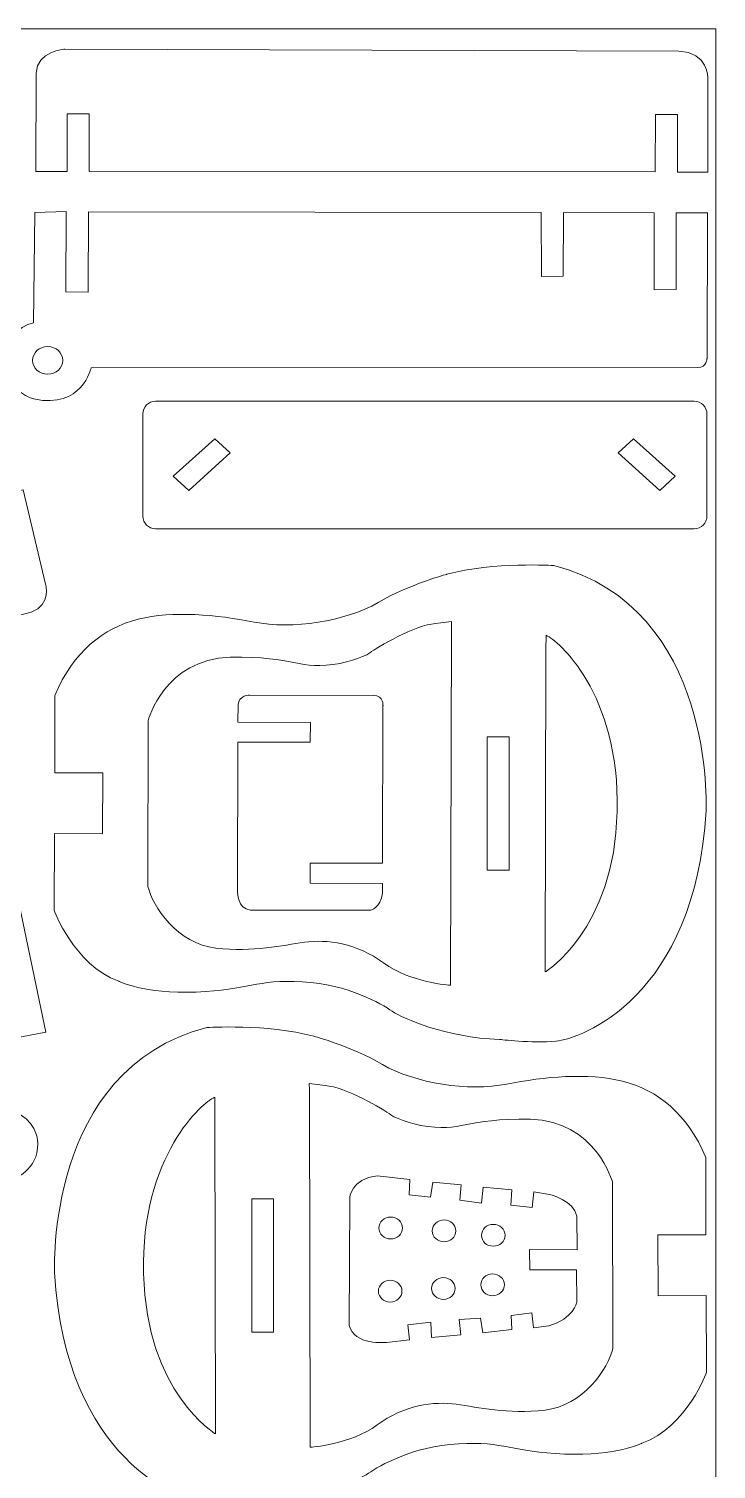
# Model space of a CAD drawing. Header units: millimetres. Extents: x -291 to 122, y -94 to 216.
# Drawn here: x 27.3 to 122.3, y 16.9 to 216.2 of the extents above; entities that cross this region are included whole.
import ezdxf

# ---------------------------------------------------------------- set-up
doc = ezdxf.new("R2010")
doc.units = ezdxf.units.MM
doc.header["$MEASUREMENT"] = 0
doc.layers.add('layer 1', color=7, linetype='Continuous')

msp = doc.modelspace()

# ---------------------------------------------------------------- linework, layer by layer
at = {"layer": 'layer 1', "color": 250, "lineweight": 20}
for points in [[(-82.7322, -94.1899), (122.2678, -94.1899), (122.2678, 216.1961), (-82.7322, 216.1961), (-82.7322, -94.1899)], [(90.634, 99.7937), (93.6608, 99.7937), (93.6608, 118.2343), (90.634, 118.2343), (90.634, 99.7937)], [(58.0791, 35.8783), (61.1059, 35.8783), (61.1059, 54.3189), (58.0791, 54.3189), (58.0791, 35.8783)]]:
    msp.add_lwpolyline(points, close=True, dxfattribs=at)
for centre, major_axis, ratio in [((29.8721, 170.3188), (2.0955, 0), 0.9110952), ((77.3008, 50.2881), (1.6298, 0), 0.92858019), ((84.6819, 49.8927), (1.6298, 0), 0.92858019), ((91.4806, 49.2872), (1.6298, 0), 0.92858019), ((91.3875, 42.4419), (1.6298, 0), 0.92858019), ((77.2311, 41.5571), (1.6298, 0), 0.92858019), ((84.5888, 41.9297), (1.6298, 0), 0.92858019)]:
    msp.add_ellipse(centre, major_axis=major_axis, ratio=ratio, dxfattribs=at)
for points, knots in [([(32.542, 196.4765), (32.542, 196.4765), (32.5652, 204.4396), (32.5652, 204.4396), (32.5652, 204.4396), (32.5652, 204.4396), (35.6155, 204.4164), (35.6155, 204.4164), (35.6155, 204.4164), (35.6155, 204.4164), (35.5923, 196.4765), (35.5923, 196.4765), (35.5923, 196.4765), (35.5923, 196.4765), (113.8704, 196.3949), (113.8704, 196.3949), (113.8704, 196.3949), (113.8704, 196.3949), (113.9112, 204.3226), (113.9112, 204.3226), (113.9112, 204.3226), (113.9112, 204.3226), (116.9441, 204.3399), (116.9441, 204.3399), (116.9441, 204.3399), (116.9441, 204.3399), (116.9435, 196.3767), (116.9435, 196.3767), (116.9435, 196.3767), (116.9435, 196.3767), (121.1346, 196.3651), (121.1346, 196.3651), (121.1346, 196.3651), (121.1346, 196.3651), (121.1582, 209.3629), (121.1582, 209.3629), (121.1582, 209.3629), (121.1582, 209.3629), (121.2751, 212.9255), (117.1306, 213.1117), (117.1306, 213.1117), (117.1306, 213.1117), (32.2629, 213.3914), (32.2629, 213.3914), (32.2629, 213.3914), (32.2629, 213.3914), (28.3277, 213.1353), (28.258, 210.0618), (28.258, 210.0618), (28.258, 210.0618), (28.2464, 196.4639), (28.2464, 196.4639), (28.2464, 196.4639), (28.2464, 196.4639), (32.542, 196.4765), (32.542, 196.4765)], [0, 0, 0, 0, 0.06666667, 0.06666667, 0.06666667, 0.06666667, 0.13333333, 0.13333333, 0.13333333, 0.13333333, 0.2, 0.2, 0.2, 0.2, 0.26666667, 0.26666667, 0.26666667, 0.26666667, 0.33333333, 0.33333333, 0.33333333, 0.33333333, 0.4, 0.4, 0.4, 0.4, 0.46666667, 0.46666667, 0.46666667, 0.46666667, 0.53333333, 0.53333333, 0.53333333, 0.53333333, 0.6, 0.6, 0.6, 0.6, 0.66666667, 0.66666667, 0.66666667, 0.66666667, 0.73333333, 0.73333333, 0.73333333, 0.73333333, 0.8, 0.8, 0.8, 0.8, 0.86666667, 0.86666667, 0.86666667, 0.86666667, 1, 1, 1, 1]), ([(116.752, 190.7595), (116.752, 190.7595), (121.0829, 190.7361), (121.0829, 190.7361), (121.0829, 190.7361), (121.0829, 190.7361), (121.0376, 170.5961), (121.0376, 170.5961), (121.0376, 170.5961), (121.0376, 170.5961), (121.0607, 169.362), (119.7569, 169.3387), (119.7569, 169.3387), (119.7569, 169.3387), (35.8779, 169.2801), (35.8779, 169.2801), (35.8779, 169.2801), (35.8779, 169.2801), (34.6093, 163.5526), (27.9734, 164.9845), (27.9734, 164.9845), (27.9734, 164.9845), (22.7811, 166.4166), (24.0616, 172.0278), (24.0616, 172.0278), (24.0616, 172.0278), (25.6448, 175.334), (27.9266, 175.497), (27.9266, 175.497), (27.9266, 175.497), (28.0774, 190.8058), (28.0774, 190.8058), (28.0774, 190.8058), (28.0774, 190.8058), (32.4315, 190.8989), (32.4315, 190.8989), (32.4315, 190.8989), (32.4315, 190.8989), (32.3848, 179.7926), (32.3848, 179.7926), (32.3848, 179.7926), (32.3848, 179.7926), (35.4583, 179.746), (35.4583, 179.746), (35.4583, 179.746), (35.4583, 179.746), (35.4934, 190.8752), (35.4934, 190.8752), (35.4934, 190.8752), (35.4934, 190.8752), (98.0911, 190.7819), (98.0911, 190.7819), (98.0911, 190.7819), (98.0911, 190.7819), (98.1615, 181.9226), (98.1615, 181.9226), (98.1615, 181.9226), (98.1615, 181.9226), (101.1417, 181.9692), (101.1417, 181.9692), (101.1417, 181.9692), (101.1417, 181.9692), (101.1709, 190.7998), (101.1709, 190.7998), (101.1709, 190.7998), (101.1709, 190.7998), (113.7502, 190.759), (113.7502, 190.759), (113.7502, 190.759), (113.7502, 190.759), (113.7504, 180.1069), (113.7504, 180.1069), (113.7504, 180.1069), (113.7504, 180.1069), (116.7772, 180.1304), (116.7772, 180.1304), (116.7772, 180.1304), (116.7772, 180.1304), (116.752, 190.7595), (116.752, 190.7595)], [0, 0, 0, 0, 0.04761905, 0.04761905, 0.04761905, 0.04761905, 0.0952381, 0.0952381, 0.0952381, 0.0952381, 0.14285714, 0.14285714, 0.14285714, 0.14285714, 0.19047619, 0.19047619, 0.19047619, 0.19047619, 0.23809524, 0.23809524, 0.23809524, 0.23809524, 0.28571429, 0.28571429, 0.28571429, 0.28571429, 0.33333333, 0.33333333, 0.33333333, 0.33333333, 0.38095238, 0.38095238, 0.38095238, 0.38095238, 0.42857143, 0.42857143, 0.42857143, 0.42857143, 0.47619048, 0.47619048, 0.47619048, 0.47619048, 0.52380952, 0.52380952, 0.52380952, 0.52380952, 0.57142857, 0.57142857, 0.57142857, 0.57142857, 0.61904762, 0.61904762, 0.61904762, 0.61904762, 0.66666667, 0.66666667, 0.66666667, 0.66666667, 0.71428571, 0.71428571, 0.71428571, 0.71428571, 0.76190476, 0.76190476, 0.76190476, 0.76190476, 0.80952381, 0.80952381, 0.80952381, 0.80952381, 0.85714286, 0.85714286, 0.85714286, 0.85714286, 0.9047619, 0.9047619, 0.9047619, 0.9047619, 1, 1, 1, 1]), ([(44.7923, 147.023), (44.7923, 147.023), (119.2732, 147.023), (119.2732, 147.023), (119.2732, 147.023), (120.2412, 147.023), (121.0331, 147.8148), (121.0331, 148.7828), (121.0331, 148.7828), (121.0331, 148.7828), (121.0331, 162.9123), (121.0331, 162.9123), (121.0331, 162.9123), (121.0331, 163.8803), (120.2412, 164.6721), (119.2732, 164.6721), (119.2732, 164.6721), (119.2732, 164.6721), (44.7923, 164.6721), (44.7923, 164.6721), (44.7923, 164.6721), (43.8243, 164.6721), (43.0325, 163.8803), (43.0325, 162.9123), (43.0325, 162.9123), (43.0325, 162.9123), (43.0325, 148.7828), (43.0325, 148.7828), (43.0325, 148.7828), (43.0325, 147.8148), (43.8243, 147.023), (44.7923, 147.023)], [0, 0, 0, 0, 0.11111111, 0.11111111, 0.11111111, 0.11111111, 0.22222222, 0.22222222, 0.22222222, 0.22222222, 0.33333333, 0.33333333, 0.33333333, 0.33333333, 0.44444444, 0.44444444, 0.44444444, 0.44444444, 0.55555556, 0.55555556, 0.55555556, 0.55555556, 0.66666667, 0.66666667, 0.66666667, 0.66666667, 0.77777778, 0.77777778, 0.77777778, 0.77777778, 1, 1, 1, 1]), ([(49.3773, 152.344), (49.3773, 152.344), (55.105, 157.5364), (55.105, 157.5364), (55.105, 157.5364), (55.105, 157.5364), (52.9978, 159.4688), (52.9978, 159.4688), (52.9978, 159.4688), (52.9978, 159.4688), (47.2352, 154.2999), (47.2352, 154.2999), (47.2352, 154.2999), (47.2352, 154.2999), (49.3773, 152.344), (49.3773, 152.344)], [0, 0, 0, 0, 0.2, 0.2, 0.2, 0.2, 0.4, 0.4, 0.4, 0.4, 0.6, 0.6, 0.6, 0.6, 1, 1, 1, 1]), ([(114.5008, 152.344), (114.5008, 152.344), (108.7731, 157.5364), (108.7731, 157.5364), (108.7731, 157.5364), (108.7731, 157.5364), (110.8803, 159.4688), (110.8803, 159.4688), (110.8803, 159.4688), (110.8803, 159.4688), (116.6429, 154.2999), (116.6429, 154.2999), (116.6429, 154.2999), (116.6429, 154.2999), (114.5008, 152.344), (114.5008, 152.344)], [0, 0, 0, 0, 0.2, 0.2, 0.2, 0.2, 0.4, 0.4, 0.4, 0.4, 0.6, 0.6, 0.6, 0.6, 1, 1, 1, 1]), ([(8.6185, 148.9565), (8.6185, 148.9565), (11.6688, 149.5734), (11.6688, 149.5734), (11.6688, 149.5734), (11.6688, 149.5734), (13.1239, 143.5081), (13.1239, 143.5081), (13.1239, 143.5081), (13.1239, 143.5081), (21.9949, 145.3124), (21.9949, 145.3124), (21.9949, 145.3124), (21.9949, 145.3124), (20.6094, 151.2382), (20.6094, 151.2382), (20.6094, 151.2382), (20.6094, 151.2382), (26.5001, 152.4373), (26.5001, 152.4373), (26.5001, 152.4373), (26.5001, 152.4373), (29.562, 139.3753), (29.562, 139.3753), (29.562, 139.3753), (29.562, 139.3753), (30.47, 136.5346), (27.6061, 135.4869), (27.6061, 135.4869), (27.6061, 135.4869), (21.7154, 133.9735), (21.7154, 133.9735), (21.7154, 133.9735), (21.7154, 133.9735), (18.1063, 133.1116), (18.7582, 129.363), (18.7582, 129.363), (18.7582, 129.363), (29.6187, 77.383), (29.6187, 77.383), (29.6187, 77.383), (29.6187, 77.383), (25.2996, 76.5448), (25.2996, 76.5448), (25.2996, 76.5448), (25.2996, 76.5448), (8.6185, 148.9565), (8.6185, 148.9565)], [0, 0, 0, 0, 0.07692308, 0.07692308, 0.07692308, 0.07692308, 0.15384615, 0.15384615, 0.15384615, 0.15384615, 0.23076923, 0.23076923, 0.23076923, 0.23076923, 0.30769231, 0.30769231, 0.30769231, 0.30769231, 0.38461538, 0.38461538, 0.38461538, 0.38461538, 0.46153846, 0.46153846, 0.46153846, 0.46153846, 0.53846154, 0.53846154, 0.53846154, 0.53846154, 0.61538462, 0.61538462, 0.61538462, 0.61538462, 0.69230769, 0.69230769, 0.69230769, 0.69230769, 0.76923077, 0.76923077, 0.76923077, 0.76923077, 0.84615385, 0.84615385, 0.84615385, 0.84615385, 1, 1, 1, 1]), ([(30.8478, 113.2769), (30.8478, 113.2769), (37.5068, 113.2769), (37.5068, 113.2769), (37.5068, 113.2769), (37.5068, 113.2769), (37.4603, 104.8018), (37.4603, 104.8018), (37.4603, 104.8018), (37.4603, 104.8018), (30.8012, 104.8483), (30.8012, 104.8483), (30.8012, 104.8483), (30.8012, 104.8483), (30.7544, 94.301), (30.7544, 94.301), (30.7544, 94.301), (30.7544, 94.301), (33.4079, 86.756), (39.7177, 84.4277), (39.7177, 84.4277), (39.7177, 84.4277), (43.1404, 82.6816), (50.4048, 82.9377), (50.4048, 82.9377), (57.6692, 83.1938), (58.647, 84.7303), (65.0733, 84.3578), (65.0733, 84.3578), (71.4996, 83.9854), (75.9697, 81.3071), (77.5065, 80.2826), (77.5065, 80.2826), (79.0433, 79.2581), (84.9106, 76.6503), (92.3614, 76.371), (92.3614, 76.371), (92.3614, 76.371), (96.7854, 75.8588), (100.1382, 76.1381), (100.1382, 76.1381), (103.491, 76.4174), (119.4174, 82.1452), (120.9076, 108.0364), (120.9076, 108.0364), (120.9076, 108.0364), (122.3052, 136.1626), (99.8599, 141.9369), (99.8599, 141.9369), (99.8599, 141.9369), (91.571, 142.4957), (85.0516, 140.7262), (85.0516, 140.7262), (85.0516, 140.7262), (80.0224, 139.4223), (75.552, 136.8146), (75.552, 136.8146), (71.0816, 134.207), (63.6308, 133.0892), (58.4154, 134.1137), (58.4154, 134.1137), (53.2, 135.1382), (47.2158, 135.7204), (42.3728, 134.5097), (42.3728, 134.5097), (37.5299, 133.299), (33.4203, 130.0217), (30.8591, 123.968), (30.8591, 123.968), (30.8591, 123.968), (30.8438, 113.4962), (30.8438, 113.4962), (30.8438, 113.4962), (30.8438, 113.4962), (30.8478, 113.2769), (30.8478, 113.2769)], [0, 0, 0, 0, 0.05, 0.05, 0.05, 0.05, 0.1, 0.1, 0.1, 0.1, 0.15, 0.15, 0.15, 0.15, 0.2, 0.2, 0.2, 0.2, 0.25, 0.25, 0.25, 0.25, 0.3, 0.3, 0.3, 0.3, 0.35, 0.35, 0.35, 0.35, 0.4, 0.4, 0.4, 0.4, 0.45, 0.45, 0.45, 0.45, 0.5, 0.5, 0.5, 0.5, 0.55, 0.55, 0.55, 0.55, 0.6, 0.6, 0.6, 0.6, 0.65, 0.65, 0.65, 0.65, 0.7, 0.7, 0.7, 0.7, 0.75, 0.75, 0.75, 0.75, 0.8, 0.8, 0.8, 0.8, 0.85, 0.85, 0.85, 0.85, 0.9, 0.9, 0.9, 0.9, 1, 1, 1, 1]), ([(85.6868, 133.3589), (85.6868, 133.3589), (85.5587, 83.8691), (85.5587, 83.8691), (85.5587, 83.8691), (85.5587, 83.8691), (79.9709, 84.2413), (76.3153, 86.9655), (76.3153, 86.9655), (72.6598, 89.6896), (68.3989, 90.2718), (65.372, 89.8293), (65.372, 89.8293), (62.3452, 89.3869), (58.3403, 88.4551), (53.1015, 89.0139), (53.1015, 89.0139), (47.8626, 89.5727), (44.3229, 94.8117), (43.7407, 97.5591), (43.7407, 97.5591), (43.7407, 97.5591), (43.7634, 120.4929), (43.7634, 120.4929), (43.7634, 120.4929), (43.7634, 120.4929), (46.0447, 129.0376), (55.1253, 129.2472), (55.1253, 129.2472), (64.2058, 129.4568), (64.4389, 127.3612), (70.3296, 128.3856), (70.3296, 128.3856), (70.3296, 128.3856), (73.4962, 129.1542), (74.4276, 129.876), (74.4276, 129.876), (75.3589, 130.5978), (80.7607, 133.7878), (83.4849, 133.9041), (83.4849, 133.9041), (83.4849, 133.9041), (85.6967, 134.2068), (85.6967, 134.2068), (85.6967, 134.2068), (85.6967, 134.2068), (85.6868, 133.3589), (85.6868, 133.3589)], [0, 0, 0, 0, 0.07692308, 0.07692308, 0.07692308, 0.07692308, 0.15384615, 0.15384615, 0.15384615, 0.15384615, 0.23076923, 0.23076923, 0.23076923, 0.23076923, 0.30769231, 0.30769231, 0.30769231, 0.30769231, 0.38461538, 0.38461538, 0.38461538, 0.38461538, 0.46153846, 0.46153846, 0.46153846, 0.46153846, 0.53846154, 0.53846154, 0.53846154, 0.53846154, 0.61538462, 0.61538462, 0.61538462, 0.61538462, 0.69230769, 0.69230769, 0.69230769, 0.69230769, 0.76923077, 0.76923077, 0.76923077, 0.76923077, 0.84615385, 0.84615385, 0.84615385, 0.84615385, 1, 1, 1, 1]), ([(98.7611, 130.344), (98.7611, 130.344), (98.6733, 85.7326), (98.6733, 85.7326), (98.6733, 85.7326), (98.6733, 85.7326), (108.2481, 91.4716), (108.6207, 107.9096), (108.6207, 107.9096), (108.9933, 124.3477), (100.3323, 131.6589), (98.8421, 132.2642), (98.8421, 132.2642), (98.8421, 132.2642), (98.778, 132.2992), (98.778, 132.2992), (98.778, 132.2992), (98.778, 132.2992), (98.7611, 130.344), (98.7611, 130.344)], [0, 0, 0, 0, 0.16666667, 0.16666667, 0.16666667, 0.16666667, 0.33333333, 0.33333333, 0.33333333, 0.33333333, 0.5, 0.5, 0.5, 0.5, 0.66666667, 0.66666667, 0.66666667, 0.66666667, 1, 1, 1, 1]), ([(66.1879, 120.2189), (66.1879, 120.2189), (66.1645, 117.4948), (66.1645, 117.4948), (66.1645, 117.4948), (66.1645, 117.4948), (56.176, 117.4948), (56.176, 117.4948), (56.176, 117.4948), (56.176, 117.4948), (56.1278, 96.784), (56.1278, 96.784), (56.1278, 96.784), (56.1278, 96.784), (56.0929, 94.4555), (57.9323, 94.2693), (57.9323, 94.2693), (57.9323, 94.2693), (74.4747, 94.2457), (74.4747, 94.2457), (74.4747, 94.2457), (74.4747, 94.2457), (75.9415, 94.5834), (76.1744, 96.5974), (76.1744, 96.5974), (76.1744, 96.5974), (76.1627, 97.9595), (76.1627, 97.9595), (76.1627, 97.9595), (76.1627, 97.9595), (66.1858, 97.9943), (66.1858, 97.9943), (66.1858, 97.9943), (66.1858, 97.9943), (66.1508, 100.7651), (66.1508, 100.7651), (66.1508, 100.7651), (66.1508, 100.7651), (76.1511, 100.7767), (76.1511, 100.7767), (76.1511, 100.7767), (76.1511, 100.7767), (76.2326, 122.5116), (76.2326, 122.5116), (76.2326, 122.5116), (76.2326, 122.5116), (76.3834, 123.967), (74.905, 123.9786), (74.905, 123.9786), (74.905, 123.9786), (57.8381, 124.002), (57.8381, 124.002), (57.8381, 124.002), (57.8381, 124.002), (56.255, 124.037), (56.2084, 122.6982), (56.2084, 122.6982), (56.2084, 122.6982), (56.1734, 120.2766), (56.1734, 120.2766), (56.1734, 120.2766), (56.1734, 120.2766), (66.1879, 120.2189), (66.1879, 120.2189)], [0, 0, 0, 0, 0.05882353, 0.05882353, 0.05882353, 0.05882353, 0.11764706, 0.11764706, 0.11764706, 0.11764706, 0.17647059, 0.17647059, 0.17647059, 0.17647059, 0.23529412, 0.23529412, 0.23529412, 0.23529412, 0.29411765, 0.29411765, 0.29411765, 0.29411765, 0.35294118, 0.35294118, 0.35294118, 0.35294118, 0.41176471, 0.41176471, 0.41176471, 0.41176471, 0.47058824, 0.47058824, 0.47058824, 0.47058824, 0.52941176, 0.52941176, 0.52941176, 0.52941176, 0.58823529, 0.58823529, 0.58823529, 0.58823529, 0.64705882, 0.64705882, 0.64705882, 0.64705882, 0.70588235, 0.70588235, 0.70588235, 0.70588235, 0.76470588, 0.76470588, 0.76470588, 0.76470588, 0.82352941, 0.82352941, 0.82352941, 0.82352941, 0.88235294, 0.88235294, 0.88235294, 0.88235294, 1, 1, 1, 1]), ([(120.8921, 49.3615), (120.8921, 49.3615), (114.2331, 49.3615), (114.2331, 49.3615), (114.2331, 49.3615), (114.2331, 49.3615), (114.2796, 40.8864), (114.2796, 40.8864), (114.2796, 40.8864), (114.2796, 40.8864), (120.9387, 40.9328), (120.9387, 40.9328), (120.9387, 40.9328), (120.9387, 40.9328), (120.9855, 30.3855), (120.9855, 30.3855), (120.9855, 30.3855), (120.9855, 30.3855), (118.332, 22.8406), (112.0222, 20.5123), (112.0222, 20.5123), (112.0222, 20.5123), (108.5995, 18.7662), (101.3351, 19.0222), (101.3351, 19.0222), (94.0707, 19.2783), (93.0929, 20.8148), (86.6666, 20.4424), (86.6666, 20.4424), (80.2403, 20.07), (75.7703, 17.3916), (74.2334, 16.3671), (74.2334, 16.3671), (72.6966, 15.3426), (66.8293, 12.7348), (59.3785, 12.4555), (59.3785, 12.4555), (59.3785, 12.4555), (54.9546, 11.9433), (51.6018, 12.2227), (51.6018, 12.2227), (48.249, 12.502), (32.3225, 18.2297), (30.8324, 44.1209), (30.8324, 44.1209), (30.8324, 44.1209), (29.4347, 72.2471), (51.88, 78.0215), (51.88, 78.0215), (51.88, 78.0215), (60.1689, 78.5803), (66.6883, 76.8108), (66.6883, 76.8108), (66.6883, 76.8108), (71.7175, 75.5068), (76.1879, 72.8992), (76.1879, 72.8992), (80.6583, 70.2916), (88.1091, 69.1738), (93.3245, 70.1983), (93.3245, 70.1983), (98.5399, 71.2228), (104.5241, 71.805), (109.3671, 70.5943), (109.3671, 70.5943), (114.2101, 69.3836), (118.3197, 66.1063), (120.8808, 60.0526), (120.8808, 60.0526), (120.8808, 60.0526), (120.8961, 49.5808), (120.8961, 49.5808), (120.8961, 49.5808), (120.8961, 49.5808), (120.8921, 49.3615), (120.8921, 49.3615)], [0, 0, 0, 0, 0.05, 0.05, 0.05, 0.05, 0.1, 0.1, 0.1, 0.1, 0.15, 0.15, 0.15, 0.15, 0.2, 0.2, 0.2, 0.2, 0.25, 0.25, 0.25, 0.25, 0.3, 0.3, 0.3, 0.3, 0.35, 0.35, 0.35, 0.35, 0.4, 0.4, 0.4, 0.4, 0.45, 0.45, 0.45, 0.45, 0.5, 0.5, 0.5, 0.5, 0.55, 0.55, 0.55, 0.55, 0.6, 0.6, 0.6, 0.6, 0.65, 0.65, 0.65, 0.65, 0.7, 0.7, 0.7, 0.7, 0.75, 0.75, 0.75, 0.75, 0.8, 0.8, 0.8, 0.8, 0.85, 0.85, 0.85, 0.85, 0.9, 0.9, 0.9, 0.9, 1, 1, 1, 1]), ([(66.0531, 69.4434), (66.0531, 69.4434), (66.1813, 19.9536), (66.1813, 19.9536), (66.1813, 19.9536), (66.1813, 19.9536), (71.7691, 20.3259), (75.4246, 23.05), (75.4246, 23.05), (79.0801, 25.7741), (83.3411, 26.3563), (86.3679, 25.9139), (86.3679, 25.9139), (89.3948, 25.4714), (93.3997, 24.5397), (98.6385, 25.0985), (98.6385, 25.0985), (103.8773, 25.6573), (107.417, 30.8963), (107.9992, 33.6436), (107.9992, 33.6436), (107.9992, 33.6436), (107.9765, 56.5775), (107.9765, 56.5775), (107.9765, 56.5775), (107.9765, 56.5775), (105.6952, 65.1221), (96.6146, 65.3317), (96.6146, 65.3317), (87.5341, 65.5413), (87.3011, 63.4457), (81.4104, 64.4702), (81.4104, 64.4702), (81.4104, 64.4702), (78.2438, 65.2388), (77.3124, 65.9606), (77.3124, 65.9606), (76.381, 66.6823), (70.9792, 69.8723), (68.2551, 69.9887), (68.2551, 69.9887), (68.2551, 69.9887), (66.0433, 70.2914), (66.0433, 70.2914), (66.0433, 70.2914), (66.0433, 70.2914), (66.0531, 69.4434), (66.0531, 69.4434)], [0, 0, 0, 0, 0.07692308, 0.07692308, 0.07692308, 0.07692308, 0.15384615, 0.15384615, 0.15384615, 0.15384615, 0.23076923, 0.23076923, 0.23076923, 0.23076923, 0.30769231, 0.30769231, 0.30769231, 0.30769231, 0.38461538, 0.38461538, 0.38461538, 0.38461538, 0.46153846, 0.46153846, 0.46153846, 0.46153846, 0.53846154, 0.53846154, 0.53846154, 0.53846154, 0.61538462, 0.61538462, 0.61538462, 0.61538462, 0.69230769, 0.69230769, 0.69230769, 0.69230769, 0.76923077, 0.76923077, 0.76923077, 0.76923077, 0.84615385, 0.84615385, 0.84615385, 0.84615385, 1, 1, 1, 1]), ([(52.9788, 66.4285), (52.9788, 66.4285), (53.0666, 21.8171), (53.0666, 21.8171), (53.0666, 21.8171), (53.0666, 21.8171), (43.4919, 27.5561), (43.1193, 43.9942), (43.1193, 43.9942), (42.7467, 60.4322), (51.4076, 67.7434), (52.8978, 68.3487), (52.8978, 68.3487), (52.8978, 68.3487), (52.9619, 68.3837), (52.9619, 68.3837), (52.9619, 68.3837), (52.9619, 68.3837), (52.9788, 66.4285), (52.9788, 66.4285)], [0, 0, 0, 0, 0.16666667, 0.16666667, 0.16666667, 0.16666667, 0.33333333, 0.33333333, 0.33333333, 0.33333333, 0.5, 0.5, 0.5, 0.5, 0.66666667, 0.66666667, 0.66666667, 0.66666667, 1, 1, 1, 1]), ([(23.0391, 63.1463), (23.0391, 63.1463), (23.0158, 60.4104), (23.0158, 60.4104), (23.0158, 60.4104), (23.0158, 60.4104), (17.6257, 60.4222), (17.6257, 60.4222), (17.6257, 60.4222), (17.6257, 60.4222), (19.1041, 55.5792), (25.0182, 57.0111), (25.0182, 57.0111), (25.0182, 57.0111), (28.6271, 58.3148), (28.4991, 61.9821), (28.4991, 61.9821), (28.4991, 61.9821), (28.5808, 64.4968), (26.0777, 65.9986), (26.0777, 65.9986), (26.0777, 65.9986), (24.9136, 66.8949), (23.144, 66.8833), (23.144, 66.8833), (23.144, 66.8833), (18.9877, 67.1162), (17.7304, 63.2278), (17.7304, 63.2278), (17.7304, 63.2278), (18.5571, 63.2278), (18.5571, 63.2278), (18.5571, 63.2278), (18.5571, 63.2278), (23.0391, 63.1463), (23.0391, 63.1463)], [0, 0, 0, 0, 0.1, 0.1, 0.1, 0.1, 0.2, 0.2, 0.2, 0.2, 0.3, 0.3, 0.3, 0.3, 0.4, 0.4, 0.4, 0.4, 0.5, 0.5, 0.5, 0.5, 0.6, 0.6, 0.6, 0.6, 0.7, 0.7, 0.7, 0.7, 0.8, 0.8, 0.8, 0.8, 1, 1, 1, 1]), ([(102.9843, 44.4896), (102.9843, 44.4896), (103.0309, 39.9728), (103.0309, 39.9728), (103.0309, 39.9728), (103.0309, 39.9728), (102.612, 37.784), (99.1659, 36.7595), (99.1659, 36.7595), (99.1659, 36.7595), (97.0238, 36.4802), (97.0238, 36.4802), (97.0238, 36.4802), (97.0238, 36.4802), (96.8375, 38.5757), (96.8375, 38.5757), (96.8375, 38.5757), (96.8375, 38.5757), (93.9504, 38.2031), (93.9504, 38.2031), (93.9504, 38.2031), (93.9504, 38.2031), (94.0435, 36.2474), (94.0435, 36.2474), (94.0435, 36.2474), (94.0435, 36.2474), (90.0388, 35.7817), (90.0388, 35.7817), (90.0388, 35.7817), (90.0388, 35.7817), (89.7128, 37.8307), (89.7128, 37.8307), (89.7128, 37.8307), (89.7128, 37.8307), (86.7791, 37.6209), (86.7791, 37.6209), (86.7791, 37.6209), (86.7791, 37.6209), (86.9887, 35.5254), (86.9887, 35.5254), (86.9887, 35.5254), (86.9887, 35.5254), (82.9373, 35.1528), (82.9373, 35.1528), (82.9373, 35.1528), (82.9373, 35.1528), (82.8442, 37.2483), (82.8442, 37.2483), (82.8442, 37.2483), (82.8442, 37.2483), (79.6776, 36.8759), (79.6776, 36.8759), (79.6776, 36.8759), (79.6776, 36.8759), (79.9105, 34.8269), (79.9105, 34.8269), (79.9105, 34.8269), (79.9105, 34.8269), (76.7207, 34.4543), (76.7207, 34.4543), (76.7207, 34.4543), (76.7207, 34.4543), (72.1799, 34.0352), (71.5744, 36.806), (71.5744, 36.806), (71.5744, 36.806), (71.6316, 54.4315), (71.6316, 54.4315), (71.6316, 54.4315), (71.6316, 54.4315), (71.7481, 57.1324), (75.4385, 57.4934), (75.4385, 57.4934), (75.4385, 57.4934), (79.9555, 56.9928), (79.9555, 56.9928), (79.9555, 56.9928), (79.9555, 56.9928), (79.839, 54.8856), (79.839, 54.8856), (79.839, 54.8856), (79.839, 54.8856), (82.8194, 54.5364), (82.8194, 54.5364), (82.8194, 54.5364), (82.8194, 54.5364), (83.1454, 56.6551), (83.1454, 56.6551), (83.1454, 56.6551), (83.1454, 56.6551), (87.0564, 56.2716), (87.0564, 56.2716), (87.0564, 56.2716), (87.0564, 56.2716), (86.8584, 54.1295), (86.8584, 54.1295), (86.8584, 54.1295), (86.8584, 54.1295), (89.8504, 53.7453), (89.8504, 53.7453), (89.8504, 53.7453), (89.8504, 53.7453), (90.0949, 55.9224), (90.0949, 55.9224), (90.0949, 55.9224), (90.0949, 55.9224), (94.0531, 55.5614), (94.0531, 55.5614), (94.0531, 55.5614), (94.0531, 55.5614), (93.925, 53.4427), (93.925, 53.4427), (93.925, 53.4427), (93.925, 53.4427), (96.8588, 53.117), (96.8588, 53.117), (96.8588, 53.117), (96.8588, 53.117), (97.0798, 55.2823), (97.0798, 55.2823), (97.0798, 55.2823), (97.0798, 55.2823), (99.28, 54.9452), (99.28, 54.9452), (99.28, 54.9452), (99.28, 54.9452), (102.6794, 54.0839), (103.052, 51.9184), (103.052, 51.9184), (103.052, 51.9184), (103.0753, 47.2848), (103.0753, 47.2848), (103.0753, 47.2848), (103.0753, 47.2848), (96.5092, 47.3315), (96.5092, 47.3315), (96.5092, 47.3315), (96.5092, 47.3315), (96.5559, 44.4908), (96.5559, 44.4908), (96.5559, 44.4908), (96.5559, 44.4908), (102.9843, 44.4896), (102.9843, 44.4896)], [0, 0, 0, 0, 0.02702703, 0.02702703, 0.02702703, 0.02702703, 0.05405405, 0.05405405, 0.05405405, 0.05405405, 0.08108108, 0.08108108, 0.08108108, 0.08108108, 0.10810811, 0.10810811, 0.10810811, 0.10810811, 0.13513514, 0.13513514, 0.13513514, 0.13513514, 0.16216216, 0.16216216, 0.16216216, 0.16216216, 0.18918919, 0.18918919, 0.18918919, 0.18918919, 0.21621622, 0.21621622, 0.21621622, 0.21621622, 0.24324324, 0.24324324, 0.24324324, 0.24324324, 0.27027027, 0.27027027, 0.27027027, 0.27027027, 0.2972973, 0.2972973, 0.2972973, 0.2972973, 0.32432432, 0.32432432, 0.32432432, 0.32432432, 0.35135135, 0.35135135, 0.35135135, 0.35135135, 0.37837838, 0.37837838, 0.37837838, 0.37837838, 0.40540541, 0.40540541, 0.40540541, 0.40540541, 0.43243243, 0.43243243, 0.43243243, 0.43243243, 0.45945946, 0.45945946, 0.45945946, 0.45945946, 0.48648649, 0.48648649, 0.48648649, 0.48648649, 0.51351351, 0.51351351, 0.51351351, 0.51351351, 0.54054054, 0.54054054, 0.54054054, 0.54054054, 0.56756757, 0.56756757, 0.56756757, 0.56756757, 0.59459459, 0.59459459, 0.59459459, 0.59459459, 0.62162162, 0.62162162, 0.62162162, 0.62162162, 0.64864865, 0.64864865, 0.64864865, 0.64864865, 0.67567568, 0.67567568, 0.67567568, 0.67567568, 0.7027027, 0.7027027, 0.7027027, 0.7027027, 0.72972973, 0.72972973, 0.72972973, 0.72972973, 0.75675676, 0.75675676, 0.75675676, 0.75675676, 0.78378378, 0.78378378, 0.78378378, 0.78378378, 0.81081081, 0.81081081, 0.81081081, 0.81081081, 0.83783784, 0.83783784, 0.83783784, 0.83783784, 0.86486486, 0.86486486, 0.86486486, 0.86486486, 0.89189189, 0.89189189, 0.89189189, 0.89189189, 0.91891892, 0.91891892, 0.91891892, 0.91891892, 0.94594595, 0.94594595, 0.94594595, 0.94594595, 1, 1, 1, 1])]:
    msp.add_open_spline(points, degree=3, knots=knots, dxfattribs=at)

doc.saveas('drawing.dxf')
